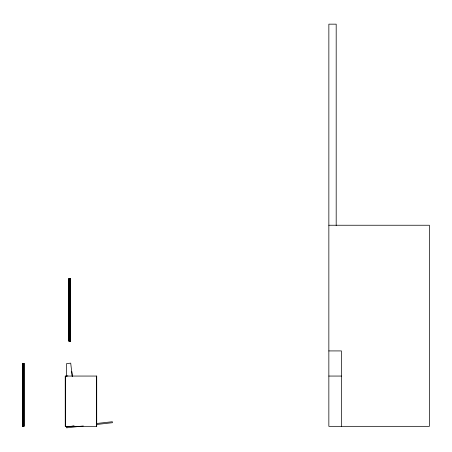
<?xml version="1.0" encoding="UTF-8"?>
<svg xmlns="http://www.w3.org/2000/svg" width="452" height="452" viewBox="0 0 452 452"><rect width="100%" height="100%" fill="white"/><g stroke="black" fill="none" stroke-linecap="round" stroke-linejoin="round"><path stroke-width="0.68" d="M66.365 376.058L67.84 375.889M83.315 425.97L66.659 427.841L66.546 426.863L73.857 426.033M75.857 426.665L76.834 426.558M66.546 426.863L74.184 426.01M96.389 423.518L112.356 421.727L112.463 422.705L96.502 424.496M328.858 225.243L429.4 225.243L429.4 426.332L328.847 426.332L328.858 24.159L336.186 24.159L336.186 225.48M328.858 350.921L341.424 350.921L341.424 426.332M65.263 376.058L96.717 376.058L96.705 426.332L65.263 426.332L65.291 376.058L65.331 426.332M328.858 376.058L341.424 376.058M71.772 371.301L72.314 376.081M72.263 376.612L70.715 363.142L66.54 363.617L66.54 376.267M96.649 376.058L96.671 426.332M70.229 278.392L70.229 341.232M70.094 278.392L70.094 341.232M69.958 278.392L69.958 341.232M69.823 278.392L69.823 341.232M69.687 278.392L69.687 341.232M69.551 278.392L69.551 341.232M69.422 278.392L69.422 341.232M69.286 278.392L69.286 341.232M69.15 278.392L69.15 341.232M69.015 278.392L69.015 341.232M23.95 363.493L23.95 426.332M23.815 363.493L23.815 426.332M23.679 363.493L23.679 426.332M23.544 363.493L23.544 426.332M23.408 363.493L23.408 426.332M23.272 363.493L23.272 426.332M23.142 363.493L23.142 426.332M23.007 363.493L23.007 426.332M22.871 363.493L22.871 426.332M22.736 363.493L22.736 426.332M70.365 278.392L68.879 278.392L68.879 341.232L70.365 341.232L70.365 278.392M24.086 363.493L22.6 363.493L22.6 426.332L24.086 426.332L24.086 363.493"/></g></svg>
